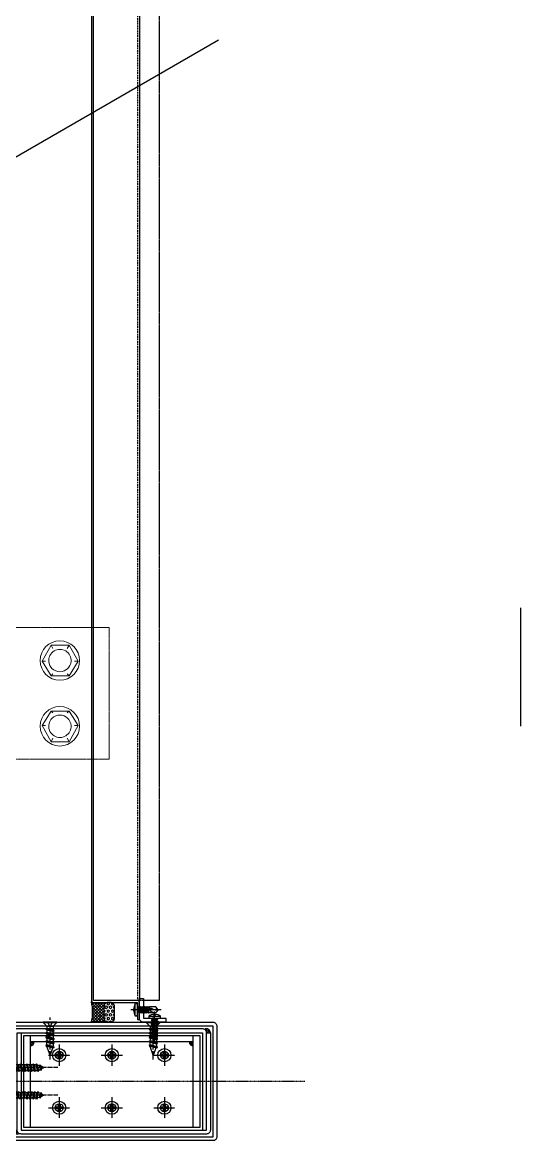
# Model space of a CAD drawing. Extents: x -3378 to 102197, y -3799 to 48702.
# Drawn here: x 81713 to 82092, y 8483 to 9333 of the extents above; entities that cross this region are included whole.
import ezdxf

# ---------------------------------------------------------------- set-up
doc = ezdxf.new("R2010")
doc.units = 0
for name, pattern in [('CEN1', [9, 6, -1, 1, -1]), ('CENTER', [2, 1.25, -0.25, 0.25, -0.25]), ('HIDDEN', [0.375, 0.25, -0.125])]:
    doc.linetypes.add(name, pattern=pattern)
for name, color, linetype in [('1', 7, 'Continuous'), ('ARR', 6, 'Continuous'), ('BCM CL', 14, 'CENTER'), ('BCM-draft', 252, 'Continuous'), ('CENTER', 4, 'CENTER'), ('CL', 14, 'CENTER'), ('不鏽鋼板S.S.PANEL', 30, 'Continuous'), ('填縫物 SEALANT', 1, 'Continuous'), ('泡棉', 8, 'Continuous'), ('矽利康', 9, 'Continuous'), ('螺絲 固定五金 FASTENERS', 124, 'Continuous'), ('螺絲、螺栓', 4, 'Continuous'), ('視覺模型鋁擠型暫替', 4, 'Continuous'), ('金屬面材 METAL PANEL', 2, 'Continuous'), ('镀锌钢板', 3, 'Continuous'), ('隔熱材 INSULATION', 9, 'HIDDEN')]:
    doc.layers.add(name, color=color, linetype=linetype)
doc.layers.add('BCM-STL', color=1, linetype='Continuous', lineweight=5)
pattern_1 = [(45, (-80931.47096, -992287.45455), (-0.44194173824, 0.44194173824), [])]

# ---------------------------------------------------------------- blocks, each defined once
blk = doc.blocks.new('*u55')
at = {"layer": '泡棉'}
h = blk.add_hatch(dxfattribs=at)
h.set_pattern_fill('HEX', color=256, scale=0.3)
h.set_pattern_definition([(0, (-4141.5022, 978.2385), (0, 1.6497784), [0.9525, -1.905]), (120, (-4141.5022, 978.2385), (-1.42875, -0.8248892), [0.9525, -1.905]), (60, (-4140.5497, 978.2385), (-1.42875, 0.8248892), [0.9525, -1.905])])
edge = h.paths.add_edge_path()
edge.add_line((-12, 9.53), (-3, 9.53))
edge.add_arc((-3, 12.53), 3, 270, 360)
edge.add_line((0, 12.53), (0, 14.53))
edge.add_arc((-3, 14.53), 3, 0, 90)
edge.add_line((-3, 17.53), (-12, 17.53))
edge.add_arc((-12, 14.53), 3, 90, 180)
edge.add_line((-15, 14.53), (-15, 12.53))
edge.add_arc((-12, 12.53), 3, 180, 270)
at = {"layer": '矽利康'}
h = blk.add_hatch(dxfattribs=at)
h.set_pattern_fill('ANSI37', color=256, scale=0.5, style=0)
h.set_pattern_definition([(45, (-4141.5022, 978.2385), (-1.122532, 1.122532), []), (135, (-4141.5022, 978.2385), (-1.122532, -1.122532), [])])
edge = h.paths.add_edge_path()
edge.add_arc((-7.73, -32.06), 32.98, 76.43716, 103.56284)
edge.add_arc((-16.6, 1.13), 1.6, 315, 360)
edge.add_line((-15, 1.13), (-15, 12.53))
edge.add_arc((-12, 12.53), 3, 180, 270)
edge.add_line((-12, 9.53), (-3, 9.53))
edge.add_arc((-3, 12.53), 3, 270, 360)
edge.add_line((0, 12.53), (0, 0))
at = {"layer": '泡棉'}
blk.add_lwpolyline([(-12, 9.53), (-3, 9.53, 0.414214), (0, 12.53), (0, 14.53, 0.414214), (-3, 17.53), (-12, 17.53, 0.414214), (-15, 14.53), (-15, 12.53, 0.414214)], format="xyb", close=True, dxfattribs=at)
at = {"layer": '矽利康'}
blk.add_lwpolyline([(0, 0, 0.118914), (-15.47, 0, 0.198912), (-15, 1.13), (-15, 12.53, 0.414214), (-12, 9.53), (-3, 9.53, 0.414214), (0, 12.53)], format="xyb", close=True, dxfattribs=at)
blk = doc.blocks.new('M5x16圓頭自攻')
at = {"layer": 'ARR', "color": 0, "linetype": 'CENTER', "ltscale": 0.87}
blk.add_line((18, 0), (-5.1, 0), dxfattribs=at)
at = {"layer": 'ARR', "color": 0, "linetype": 'ByBlock', "ltscale": 0.3}
for p, q in [((-1.61, -4.5), (-1.61, 4.5)), ((0.5, 2.24), (1.14, 1.9)), ((0.72, 2.13), (1.65, -2.5)), ((1.89, 1.9), (1.14, 1.9)), ((2.24, 2.5), (3.24, -2.5)), ((3.48, 1.9), (2.73, 1.9)), ((3.83, 2.5), (4.83, -2.5)), ((5.07, 1.9), (4.32, 1.9)), ((5.42, 2.5), (6.42, -2.5)), ((6.81, 1.9), (5.91, 1.9)), ((7.16, 2.5), (8.16, -2.5)), ((8.4, 1.9), (7.65, 1.9)), ((8.73, 1.9), (7.98, 1.9)), ((9.08, 2.5), (9.7, -0.6)), ((14.12, 2.1), (9.46, 2.1)), ((15.83, 0.06), (14.12, 2.1)), ((15.83, 0.06), (15.95, 0.06)), ((16, -0.01), (16, 0.01)), ((2.14, -1.9), (2.89, -1.9)), ((3.73, -1.9), (4.48, -1.9)), ((5.32, -1.9), (6.07, -1.9)), ((6.91, -1.9), (7.81, -1.9)), ((8.54, -2.1), (12.91, -2.1)), ((15.83, -0.06), (14.12, -2.1)), ((15.83, -0.06), (15.95, -0.06))]:
    blk.add_line(p, q, dxfattribs=at)
blk.add_lwpolyline([(-2.98, -0.5, 0.134476), (-1.61, -4.5), (-0.58, -4.5, 0.198912), (-0.44, -4.44), (-0.06, -4.06, 0.198912), (0, -3.92), (0, 3.92, 0.198912), (-0.06, 4.06), (-0.44, 4.44, 0.198912), (-0.58, 4.5), (-1.61, 4.5, 0.134562), (-2.98, 0.5), (-2.48, 0.5), (-2.48, -0.5), (-2.98, -0.5)], format="xyb", dxfattribs=at)
blk.add_lwpolyline([(1.14, 1.9), (2.14, -1.9), (1.8, -2.5), (1.65, -2.5), (1.3, -1.9), (0.3, 1.9), (0.5, 2.24)], dxfattribs=at)
for points in [[(3.24, -2.5), (2.89, -1.9), (1.89, 1.9), (2.24, 2.5), (2.39, 2.5), (2.73, 1.9), (3.73, -1.9), (3.39, -2.5)], [(4.83, -2.5), (4.48, -1.9), (3.48, 1.9), (3.83, 2.5), (3.98, 2.5), (4.32, 1.9), (5.32, -1.9), (4.98, -2.5)], [(6.42, -2.5), (6.07, -1.9), (5.07, 1.9), (5.42, 2.5), (5.57, 2.5), (5.91, 1.9), (6.91, -1.9), (6.57, -2.5)], [(8.16, -2.5), (7.81, -1.9), (6.81, 1.9), (7.16, 2.5), (7.31, 2.5), (7.65, 1.9), (8.65, -1.9), (8.31, -2.5)], [(9.08, 2.5), (8.73, 1.9), (9.7, -0.6), (9.46, 2.1), (9.23, 2.5)]]:
    blk.add_lwpolyline(points, close=True, dxfattribs=at)
for centre, radius, start, end in [((0.67, 3.07), 0.874, 220.33884, 257.78016), ((10.86, -0.29), 1.2, 56.15202, 236.15202), ((14.85, 6.88), 7.01, 241.64577, 278.00805), ((15.9, 1.75), 1.82, 168.86169, 267.68654), ((15.95, 0.01), 0.05, 0, 90), ((1.17, -3.34), 1.44, 84.73115, 144.21996), ((13.52, 4.88), 7.01, 241.64577, 274.95411), ((15.95, -0.01), 0.05, 270, 0)]:
    blk.add_arc(centre, radius, start, end, dxfattribs=at)
blk = doc.blocks.new('*U255')
blk.add_blockref('M5x16圓頭自攻', (0, 0))
blk = doc.blocks.new('*U258')
at = {"layer": 'BCM-draft', "linetype": 'HIDDEN', "ltscale": 5}
blk.add_line((16.6, 35), (1108.47, 35), dxfattribs=at)
at = {"layer": 'BCM-draft'}
blk.add_lwpolyline([(16.6, 36.6), (1108.47, 36.6)], dxfattribs=at)
at = {"layer": '不鏽鋼板S.S.PANEL'}
blk.add_lwpolyline([(1110.07, 1.6), (1110.07, 35), (1123.07, 35), (1123.07, 36.6), (1110.07, 36.6, 0.414214), (1108.47, 35), (1108.47, 1.6), (16.6, 1.6), (16.6, 35, 0.414214), (15, 36.6), (2, 36.6), (2, 35), (15, 35), (15, 1.6, 0.414214), (16.6, 0), (1108.47, 0, 0.414214)], format="xyb", close=True, dxfattribs=at)
at = {"layer": '金屬面材 METAL PANEL'}
blk.add_lwpolyline([(1107.07, 39.6), (1122.07, 39.6), (1122.07, 56.6), (1125.07, 56.6), (1125.07, 39.6, -0.414214), (1122.07, 36.6), (1107.07, 36.6)], format="xyb", close=True, dxfattribs=at)
at = {"layer": '隔熱材 INSULATION', "const_width": 0.2}
blk.add_lwpolyline([(1108.47, 35), (1108.47, 51.6), (16.6, 51.6), (16.6, 35)], dxfattribs=at)
at = {"layer": '隔熱材 INSULATION'}
blk.add_lwpolyline([(1108.47, 1.6), (16.6, 1.6), (16.6, 51.6), (1108.47, 51.6)], close=True, dxfattribs=at)
at = {"layer": '填縫物 SEALANT'}
blk.add_blockref('*u55', (1125.07, 0), dxfattribs=at)
at = {"layer": '螺絲 固定五金 FASTENERS', "rotation": 90}
blk.add_blockref('*U255', (1115.57, 35), dxfattribs=at)
at = {"layer": '螺絲 固定五金 FASTENERS'}
blk.add_blockref('*U255', (1122.07, 48.1), dxfattribs=at)
blk = doc.blocks.new('*u927')
at = {"layer": 'CENTER', "color": 0, "ltscale": 5}
blk.add_line((28.28, 0), (-3.62, 0), dxfattribs=at)
at = {"layer": '螺絲、螺栓', "color": 0, "linetype": 'ByBlock', "ltscale": 0.2}
for p, q in [((0.3, 5.3), (0.3, -5.3)), ((3.1, 2.5), (3.1, -2.5)), ((3.1, 2.39), (4.64, 2.39)), ((5.08, 3.15), (6.34, -3.15)), ((5.7, 2.39), (7.79, 2.39)), ((8.23, 3.15), (9.49, -3.15)), ((8.85, 2.39), (10.94, 2.39)), ((11.38, 3.15), (12.64, -3.15)), ((12, 2.39), (14.09, 2.39)), ((14.53, 3.15), (15.79, -3.15)), ((17.24, 2.39), (15.15, 2.39)), ((17.68, 3.15), (18.94, -3.15)), ((18.17, 2.61), (24.84, 0.24)), ((3.1, -2.39), (5.9, -2.39)), ((6.96, -2.39), (9.05, -2.39)), ((10.11, -2.39), (12.2, -2.39)), ((13.26, -2.39), (15.35, -2.39)), ((16.41, -2.39), (18.5, -2.39)), ((24.84, -0.23), (19.52, -2.25))]:
    blk.add_line(p, q, dxfattribs=at)
blk.add_lwpolyline([(3.1, -2.5), (0.3, -5.3), (0, -5.3), (0, 5.3), (0.3, 5.3), (3.1, 2.5)], dxfattribs=at)
blk.add_lwpolyline([(0, 1.61, -0.048054), (2.67, 0.68, -0.292428), (3.1, 0, -0.292428), (2.67, -0.68, -0.048054), (0, -1.61, -0.048054)], format="xyb", dxfattribs=at)
for points in [[(6.34, -3.15), (5.9, -2.39), (4.64, 2.39), (5.08, 3.15), (5.27, 3.15), (5.7, 2.39), (6.96, -2.39), (6.53, -3.15)], [(9.49, -3.15), (9.05, -2.39), (7.79, 2.39), (8.23, 3.15), (8.42, 3.15), (8.85, 2.39), (10.11, -2.39), (9.68, -3.15)], [(12.64, -3.15), (12.2, -2.39), (10.94, 2.39), (11.38, 3.15), (11.57, 3.15), (12, 2.39), (13.26, -2.39), (12.83, -3.15)], [(15.79, -3.15), (15.35, -2.39), (14.09, 2.39), (14.53, 3.15), (14.72, 3.15), (15.15, 2.39), (16.41, -2.39), (15.98, -3.15)], [(18.94, -3.15), (18.5, -2.39), (17.24, 2.39), (17.68, 3.15), (17.87, 3.15), (18.3, 2.39), (19.56, -2.39), (19.13, -3.15)]]:
    blk.add_lwpolyline(points, close=True, dxfattribs=at)
blk.add_arc((24.75, 0), 0.252, 292.16272, 69.4623, dxfattribs=at)
blk = doc.blocks.new('*U929')
blk.add_blockref('*u927', (0, 0))
blk = doc.blocks.new('橫料01')
at = {"layer": '視覺模型鋁擠型暫替', "linetype": 'Continuous'}
h = blk.add_hatch(dxfattribs=at)
h.set_pattern_fill('ANSI31', color=1, scale=5)
h.set_pattern_definition(pattern_1)
h.paths.add_polyline_path([(-151.5, -26.5), (-148.5, -26.5), (-151.5, -23.5)])
h = blk.add_hatch(dxfattribs=at)
h.set_pattern_fill('ANSI31', color=1, scale=5)
h.set_pattern_definition(pattern_1)
h.paths.add_polyline_path([(-151.5, -66.5), (-148.5, -63.5), (-151.5, -63.5)])
at = {"layer": '視覺模型鋁擠型暫替', "color": 1, "linetype": 'Continuous'}
for points in [[(-148.5, -26.5), (-151.5, -26.5), (-151.5, -23.5), (-148.5, -26.5)], [(-148.5, -63.5), (-151.5, -63.5), (-151.5, -66.5), (-148.5, -63.5)]]:
    blk.add_lwpolyline(points, dxfattribs=at)
at = {"layer": '視覺模型鋁擠型暫替', "color": 7, "linetype": 'Continuous'}
for centre, radius, start, end in [((7.5, -8), 3, 0, 120), ((7.5, -8), 2, 0, 109.47122), ((7.5, -8), 1, 0, 99.59407), ((-136.5, -82.01), 3, 180, 300), ((-136.5, -82.01), 2, 180, 289.47122), ((-136.5, -82.01), 1, 180, 279.59407)]:
    blk.add_arc(centre, radius, start, end, dxfattribs=at)
at = {"layer": '金屬面材 METAL PANEL'}
for points in [[(-151.5, -63.5), (-151.5, -87.01), (12.5, -87.01), (12.5, -3), (-151.49, -3), (-151.5, -26.5), (-154.5, -26.5), (-154.49, -3, -0.414128), (-151.49, 0), (12.5, 0, -0.414214), (15.5, -3), (15.5, -87.01, -0.414214), (12.5, -90.01), (-151.5, -90.01, -0.414214), (-154.5, -87.01), (-154.5, -63.5)], [(-151.5, -66.5), (-144.5, -66.5, 0.414214), (-141.5, -63.5), (-141.5, -26.5, 0.414239), (-144.5, -23.5), (-151.5, -23.5), (-148.5, -26.5), (-144.5, -26.5), (-144.5, -63.5), (-148.5, -63.5)]]:
    blk.add_lwpolyline(points, format="xyb", close=True, dxfattribs=at)
at = {"layer": '镀锌钢板'}
for points in [[(-136.5, -82.01), (-136.5, -8), (4.5, -8), (4.5, -82.01), (7.5, -82.01), (7.5, -8, 0.414214), (4.5, -5), (-136.5, -5, 0.414214), (-139.5, -8), (-139.5, -82.01)], [(10.5, -8), (10.5, -82.01, -0.414214), (7.5, -85.01), (-133.5, -85.01, -0.414214), (-136.5, -82.01), (-136.5, -8), (-133.5, -8), (-133.5, -82.01), (7.5, -82.01), (7.5, -8)]]:
    blk.add_lwpolyline(points, format="xyb", close=True, dxfattribs=at)
at = {"layer": '螺絲 固定五金 FASTENERS', "xscale": -1.000000000000002, "rotation": 90}
for p in [(-111.5, 0), (-33, 0)]:
    blk.add_blockref('*U929', p, dxfattribs=at)
blk = doc.blocks.new('*U35')
blk.add_lwpolyline([(1.22, 0.68), (2.48, 0.68, -0.398336), (3.02, 0.16, -0.027263), (3.02, -0.16, -0.398336), (2.48, -0.68), (1.22, -0.68, 0.414214), (0.68, -1.22), (0.68, -2.48, -0.398336), (0.16, -3.02, -0.027263), (-0.16, -3.02, -0.398336), (-0.68, -2.48), (-0.68, -1.22, 0.414214), (-1.22, -0.68), (-2.48, -0.68, -0.398336), (-3.02, -0.16, -0.027263), (-3.02, 0.16, -0.398336), (-2.48, 0.68), (-1.22, 0.68, 0.414214), (-0.68, 1.22), (-0.68, 2.48, -0.398336), (-0.16, 3.02, -0.027263), (0.16, 3.02, -0.398336), (0.68, 2.48), (0.68, 1.22, 0.414214)], format="xyb", close=True)
blk.add_circle((0, 0), 5)
at = {"layer": 'CL'}
for p, q in [((-8.04, 0), (8.04, 0)), ((0, 8.04), (0, -8.04))]:
    blk.add_line(p, q, dxfattribs=at)
blk = doc.blocks.new('圓孔6mm')
at = {"layer": '視覺模型鋁擠型暫替', "color": 6, "linetype": 'Continuous'}
blk.add_circle((0, 0), 3, dxfattribs=at)
at = {"layer": 'BCM-draft'}
blk.add_blockref('*U35', (0, 0), dxfattribs=at)
blk = doc.blocks.new('4t 托架')
at = {"layer": '視覺模型鋁擠型暫替', "color": 7, "linetype": 'Continuous'}
for centre, radius, start, end in [((14.5, -11.5), 1, 270, 0), ((14.5, -11.5), 2, 270, 0), ((14.5, -11.5), 3, 270, 0), ((138.5, -11.5), 3, 180, 270), ((138.5, -11.5), 2, 180, 270), ((138.5, -11.5), 1, 180, 270)]:
    blk.add_arc(centre, radius, start, end, dxfattribs=at)
at = {"layer": '镀锌钢板', "color": 6, "linetype": 'Continuous'}
for p, q in [((14.5, -6.5), (14.5, -76.51)), ((138.5, -76.51), (138.5, -6.5)), ((138.5, -11.5), (14.5, -11.5))]:
    blk.add_line(p, q, dxfattribs=at)
blk.add_lwpolyline([(9.5, -6.5), (143.5, -6.5), (143.5, -76.51), (9.5, -76.51)], close=True, dxfattribs=at)
at = {"layer": '視覺模型鋁擠型暫替', "linetype": 'Continuous'}
for p in [(36.5, -21.5), (76.5, -21.5), (116.5, -21.5), (36.5, -61.51), (76.5, -61.51), (116.5, -61.51)]:
    blk.add_blockref('圓孔6mm', p, dxfattribs=at)
blk = doc.blocks.new('A$C4E2A2353')
at = {"layer": 'ARR', "color": 0, "linetype": 'CEN1', "ltscale": 0.5}
blk.add_line((42.86, 0), (-3.62, 0), dxfattribs=at)
at = {"layer": 'ARR', "color": 0, "linetype": 'ByBlock', "ltscale": 0.3}
for p, q in [((0.3, -5.3), (0.3, 5.3)), ((3.1, -2.5), (3.1, 2.5)), ((4.38, 2.15), (3.1, 2.15)), ((3.1, 1.24), (3.82, -2.16)), ((4.71, 2.87), (4.38, 2.15)), ((4.38, 2.15), (5.3, -2.16)), ((4.43, 1.96), (5.34, -2.36)), ((5.34, 2.15), (4.71, 2.87)), ((4.71, 2.87), (5.93, -2.88)), ((4.89, 2.06), (5.8, -2.26)), ((6.82, 2.15), (5.34, 2.15)), ((5.34, 2.15), (6.26, -2.16)), ((5.34, 2.15), (6.26, -2.16)), ((7.15, 2.87), (6.82, 2.15)), ((6.82, 2.15), (7.74, -2.16)), ((6.86, 1.96), (7.78, -2.36)), ((7.78, 2.15), (7.15, 2.87)), ((7.15, 2.87), (8.37, -2.88)), ((7.32, 2.06), (8.24, -2.26)), ((9.26, 2.15), (7.78, 2.15)), ((7.78, 2.15), (8.7, -2.16)), ((7.78, 2.15), (8.7, -2.16)), ((9.59, 2.87), (9.26, 2.15)), ((9.26, 2.15), (10.17, -2.16)), ((9.3, 1.96), (10.21, -2.36)), ((10.22, 2.15), (9.59, 2.87)), ((9.59, 2.87), (10.81, -2.88)), ((9.76, 2.06), (10.67, -2.26)), ((11.7, 2.15), (10.22, 2.15)), ((10.22, 2.15), (11.13, -2.16)), ((10.22, 2.15), (11.13, -2.16)), ((12.02, 2.87), (11.7, 2.15)), ((11.7, 2.15), (12.61, -2.16)), ((11.74, 1.96), (12.65, -2.36)), ((12.66, 2.15), (12.02, 2.87)), ((12.02, 2.87), (13.24, -2.88)), ((12.2, 2.06), (13.11, -2.26)), ((14.13, 2.15), (12.66, 2.15)), ((12.66, 2.15), (13.57, -2.16)), ((12.66, 2.15), (13.57, -2.16)), ((14.46, 2.87), (14.13, 2.15)), ((14.13, 2.15), (15.05, -2.16)), ((14.18, 1.96), (15.09, -2.36)), ((15.09, 2.15), (14.46, 2.87)), ((14.46, 2.87), (15.68, -2.88)), ((14.64, 2.06), (15.55, -2.26)), ((16.57, 2.15), (15.09, 2.15)), ((15.09, 2.15), (16.01, -2.16)), ((15.09, 2.15), (16.01, -2.16)), ((16.9, 2.87), (16.57, 2.15)), ((16.57, 2.15), (17.49, -2.16)), ((16.61, 1.96), (17.53, -2.36)), ((17.53, 2.15), (16.9, 2.87)), ((16.9, 2.87), (18.12, -2.88)), ((17.07, 2.06), (17.99, -2.26)), ((19.01, 2.15), (17.53, 2.15)), ((17.53, 2.15), (18.45, -2.16)), ((17.53, 2.15), (18.45, -2.16)), ((19.34, 2.87), (19.01, 2.15)), ((19.01, 2.15), (19.92, -2.16)), ((19.05, 1.96), (19.96, -2.36)), ((19.97, 2.15), (19.34, 2.87)), ((19.34, 2.87), (20.56, -2.88)), ((19.51, 2.06), (20.42, -2.26)), ((21.45, 2.15), (19.97, 2.15)), ((19.97, 2.15), (20.88, -2.16)), ((19.97, 2.15), (20.88, -2.16)), ((21.77, 2.87), (21.45, 2.15)), ((21.77, 2.87), (21.45, 2.15)), ((21.45, 2.15), (22.36, -2.16)), ((21.45, 2.15), (22.36, -2.16)), ((21.49, 1.96), (22.4, -2.36)), ((21.49, 1.96), (22.4, -2.36)), ((22.41, 2.15), (21.77, 2.87)), ((21.77, 2.87), (22.99, -2.88)), ((22.41, 2.15), (21.77, 2.87)), ((21.77, 2.87), (22.99, -2.88)), ((21.95, 2.06), (22.86, -2.26)), ((21.95, 2.06), (22.86, -2.26)), ((23.88, 2.15), (22.41, 2.15)), ((22.41, 2.15), (23.32, -2.16)), ((23.88, 2.15), (22.41, 2.15)), ((22.41, 2.15), (23.32, -2.16)), ((22.41, 2.15), (23.32, -2.16)), ((22.41, 2.15), (23.32, -2.16)), ((24.21, 2.87), (23.88, 2.15)), ((24.21, 2.87), (23.88, 2.15)), ((23.88, 2.15), (24.8, -2.16)), ((23.88, 2.15), (24.8, -2.16)), ((23.93, 1.96), (24.84, -2.36)), ((23.93, 1.96), (24.84, -2.36)), ((24.84, 2.15), (24.21, 2.87)), ((24.21, 2.87), (25.43, -2.88)), ((24.84, 2.15), (24.21, 2.87)), ((24.21, 2.87), (25.43, -2.88)), ((24.38, 2.06), (25.3, -2.26)), ((24.38, 2.06), (25.3, -2.26)), ((26.32, 2.15), (24.84, 2.15)), ((24.84, 2.15), (25.76, -2.16)), ((26.32, 2.15), (24.84, 2.15)), ((24.84, 2.15), (25.76, -2.16)), ((24.84, 2.15), (25.76, -2.16)), ((24.84, 2.15), (25.76, -2.16)), ((26.65, 2.87), (26.32, 2.15)), ((26.65, 2.87), (26.32, 2.15)), ((26.32, 2.15), (27.24, -2.16)), ((26.32, 2.15), (27.24, -2.16)), ((26.36, 1.96), (27.28, -2.36)), ((26.36, 1.96), (27.28, -2.36)), ((27.28, 2.15), (26.65, 2.87)), ((26.65, 2.87), (27.87, -2.88)), ((27.28, 2.15), (26.65, 2.87)), ((26.65, 2.87), (27.87, -2.88)), ((26.82, 2.06), (27.74, -2.26)), ((26.82, 2.06), (27.74, -2.26)), ((28.91, 1.45), (27.28, 2.15)), ((27.28, 2.15), (28.19, -2.16)), ((27.28, 2.15), (28.19, -2.16)), ((27.28, 2.15), (28.19, -2.16)), ((27.28, 2.15), (28.19, -2.16)), ((29.24, 2.17), (28.91, 1.45)), ((28.91, 1.45), (29.52, -1.46)), ((29.96, 0.99), (29.24, 2.17)), ((29.24, 2.17), (30.16, -2.18)), ((32.25, 0), (29.96, 1.25)), ((29.96, 0.99), (30.39, -1)), ((32.26, 0), (32.25, 0)), ((3.1, -1.02), (3.49, -2.88)), ((3.1, -2.44), (3.49, -2.88)), ((3.49, -2.88), (3.82, -2.16)), ((3.82, -2.16), (5.3, -2.16)), ((5.3, -2.16), (5.93, -2.88)), ((5.93, -2.88), (6.26, -2.16)), ((6.26, -2.16), (7.74, -2.16)), ((7.74, -2.16), (8.37, -2.88)), ((8.37, -2.88), (8.7, -2.16)), ((8.7, -2.16), (10.17, -2.16)), ((10.17, -2.16), (10.81, -2.88)), ((10.81, -2.88), (11.13, -2.16)), ((11.13, -2.16), (12.61, -2.16)), ((12.61, -2.16), (13.24, -2.88)), ((13.24, -2.88), (13.57, -2.16)), ((13.57, -2.16), (15.05, -2.16)), ((15.05, -2.16), (15.68, -2.88)), ((15.68, -2.88), (16.01, -2.16)), ((16.01, -2.16), (17.49, -2.16)), ((17.49, -2.16), (18.12, -2.88)), ((18.12, -2.88), (18.45, -2.16)), ((18.45, -2.16), (19.92, -2.16)), ((19.92, -2.16), (20.56, -2.88)), ((20.56, -2.88), (20.88, -2.16)), ((20.88, -2.16), (22.36, -2.16)), ((22.36, -2.16), (22.99, -2.88)), ((22.36, -2.16), (22.99, -2.88)), ((22.99, -2.88), (23.32, -2.16)), ((22.99, -2.88), (23.32, -2.16)), ((23.32, -2.16), (24.8, -2.16)), ((23.32, -2.16), (24.8, -2.16)), ((24.8, -2.16), (25.43, -2.88)), ((24.8, -2.16), (25.43, -2.88)), ((25.43, -2.88), (25.76, -2.16)), ((25.43, -2.88), (25.76, -2.16)), ((25.76, -2.16), (27.24, -2.16)), ((25.76, -2.16), (27.24, -2.16)), ((27.24, -2.16), (27.87, -2.88)), ((27.24, -2.16), (27.87, -2.88)), ((27.87, -2.88), (28.19, -2.16)), ((27.87, -2.88), (28.19, -2.16)), ((28.19, -2.16), (29.52, -1.46)), ((29.52, -1.46), (30.16, -2.18)), ((30.16, -2.18), (30.39, -1)), ((30.39, -1), (32.25, -0.01)), ((32.25, -0.01), (32.26, 0))]:
    blk.add_line(p, q, dxfattribs=at)
blk.add_lwpolyline([(3.1, 2.5), (0.3, 5.3), (0, 5.3), (0, -5.3), (0.3, -5.3), (3.1, -2.5)], dxfattribs=at)
blk.add_lwpolyline([(0, -1.61, 0.048054), (2.67, -0.68, 0.292428), (3.1, 0, 0.292428), (2.67, 0.68, 0.048054), (0, 1.61, 0.048054)], format="xyb", dxfattribs=at)
blk = doc.blocks.new('*U920')
at = {"layer": '螺絲、螺栓', "color": 0, "linetype": 'ByBlock', "xscale": -1, "rotation": 180}
blk.add_blockref('A$C4E2A2353', (0, 0), dxfattribs=at)
blk = doc.blocks.new('玻璃飾條03')
at = {"layer": '視覺模型鋁擠型暫替', "color": 2, "linetype": 'Continuous'}
for centre, radius, start, end in [((56.5, 0), 3, 90, 180), ((56.5, 0), 2.5, 90, 180), ((56.5, 0), 2, 90, 180), ((56.5, 0), 1.5, 90, 180), ((56.5, 0), 1, 90, 180), ((56.5, -4), 3, 180, 270), ((56.5, -4), 2.5, 180, 270), ((56.5, -4), 2, 180, 270), ((56.5, -4), 1.5, 180, 270), ((56.5, -4), 1, 180, 270)]:
    blk.add_arc(centre, radius, start, end, dxfattribs=at)
at = {"layer": '金屬面材 METAL PANEL', "linetype": 'Continuous'}
for points in [[(56.5, -19), (60.5, -19), (60.5, 15), (56.5, 15)], [(0, -4), (56.5, -4), (56.5, 0), (0, 0)]]:
    blk.add_lwpolyline(points, close=True, dxfattribs=at)
at = {"layer": '螺絲 固定五金 FASTENERS', "xscale": -1, "rotation": 180}
blk.add_blockref('*U920', (56.5, 8.5), dxfattribs=at)
at = {"layer": '螺絲 固定五金 FASTENERS'}
blk.add_blockref('*U920', (56.5, -12.5), dxfattribs=at)
blk = doc.blocks.new('外懸包板斷面')
at = {"color": 0, "linetype": 'Continuous', "lineweight": 0, "flags": 128}
for points in [[(689.25, 233.01), (682.4, 220.68)], [(702.95, 233.01), (689.25, 233.01)], [(689.25, 233.01), (690.62, 230.27)], [(701.58, 230.27), (702.95, 233.01)], [(709.8, 220.68), (702.95, 233.01)], [(682.4, 220.68), (689.25, 209.72)], [(685.14, 220.68), (682.4, 220.68)], [(702.95, 209.72), (709.8, 220.68)], [(707.06, 220.68), (709.8, 220.68)], [(690.62, 211.09), (689.25, 209.72)], [(689.25, 209.72), (702.95, 209.72)], [(701.58, 211.09), (702.95, 209.72)], [(682.4, 171.8), (689.25, 182.76)], [(689.25, 182.76), (702.95, 182.76)], [(690.62, 181.39), (689.25, 182.76)], [(701.58, 181.39), (702.95, 182.76)], [(702.95, 182.76), (709.8, 171.8)], [(689.25, 159.47), (682.4, 171.8)], [(685.14, 171.8), (682.4, 171.8)], [(709.8, 171.8), (702.95, 159.47)], [(707.06, 171.8), (709.8, 171.8)], [(689.25, 159.47), (690.62, 162.21)], [(701.58, 162.21), (702.95, 159.47)], [(702.95, 159.47), (689.25, 159.47)]]:
    blk.add_lwpolyline(points, dxfattribs=at)
at = {"color": 0, "linetype": 'Continuous', "lineweight": 0}
for centre in [(696, 221.24), (696, 171.24)]:
    blk.add_circle(centre, 15, dxfattribs=at)
for centre, start, end in [((696, 221.24), 356.14067, 183.95056), ((696, 221.24), 183.95056, 356.14067), ((696, 171.24), 3.85933, 176.04944), ((696, 171.24), 176.04944, 3.85933)]:
    blk.add_arc(centre, 8.5, start, end, dxfattribs=at)
at = {"layer": '1', "color": 1, "linetype": 'ByBlock'}
blk.add_line((1046.58, 261.31), (1046.58, 171.31), dxfattribs=at)
at = {"layer": 'BCM CL', "ltscale": 0.5}
blk.add_line((882.38, -98.76, 0), (362.83, -98.76, 0), dxfattribs=at)
at = {"layer": 'BCM-STL', "linetype": 'HIDDEN'}
blk.add_lwpolyline([(658.5, 246.24), (733.5, 246.24), (733.5, 146.24), (658.5, 146.24)], close=True, dxfattribs=at)
at = {"rotation": 270}
blk.add_blockref('*U258', (720, 1071.31), dxfattribs=at)
at = {"layer": '視覺模型鋁擠型暫替', "linetype": 'Continuous'}
for name, p in [('橫料01', (800, -53.76)), ('4t 托架', (659, -57.26)), ('玻璃飾條03', (595, -96.76))]:
    blk.add_blockref(name, p, dxfattribs=at)

msp = doc.modelspace()

# ---------------------------------------------------------------- linework, layer by layer
at = {"layer": '視覺模型鋁擠型暫替', "linetype": 'Continuous'}
msp.add_line((81862.467, 9319.707), (80594.518, 8587.656), dxfattribs=at)

# ---------------------------------------------------------------- block references
at = {"layer": '金屬面材 METAL PANEL'}
msp.add_blockref('外懸包板斷面', (81045.866, 8626.773, 0), dxfattribs=at)

doc.saveas('drawing.dxf')
